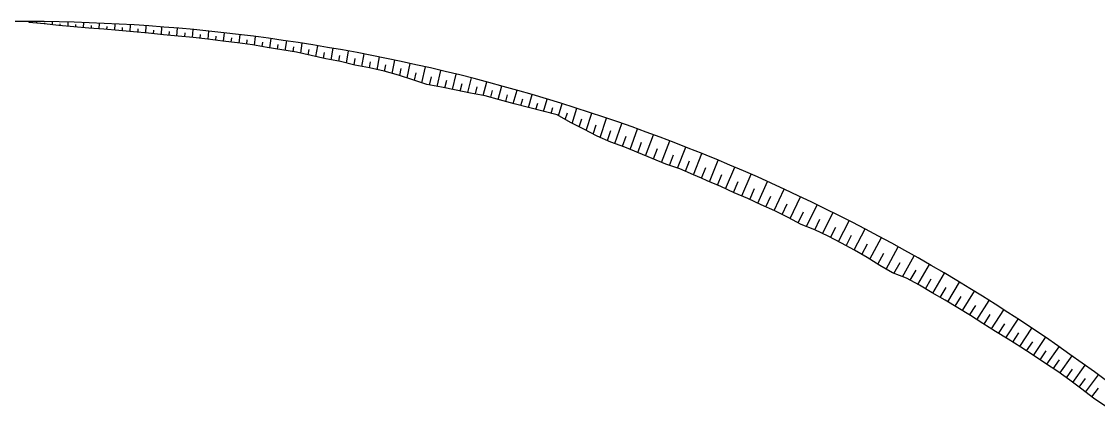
# Model space of a CAD drawing. Header units: metres. Extents: x 288738 to 324331, y 7399322 to 7465117.
# Drawn here: x 310861.6 to 311206.3, y 7432555 to 7432678.1 of the extents above; entities that cross this region are included whole.
import ezdxf

# ---------------------------------------------------------------- set-up
doc = ezdxf.new("R2010")
doc.units = ezdxf.units.M
doc.header["$LTSCALE"] = 10
doc.layers.add('F-HZ-CORREDOR', color=7, linetype='Continuous')
doc.layers.add('F-HZ-CORREDOR-FEAT', color=2, linetype='Continuous')

msp = doc.modelspace()

# ---------------------------------------------------------------- linework, layer by layer
at = {"layer": 'F-HZ-CORREDOR', "color": 10, "linetype": 'Continuous', "lineweight": -3}
for p, q in [((310866.528, 7432677.562, 717.396), (310866.531, 7432678.092, 716.866)), ((310871.505, 7432677.08, 717.847), (310871.517, 7432678.032, 716.894)), ((310864.038, 7432677.778, 717.184), (310864.038, 7432677.944, 717.018)), ((310869.019, 7432677.343, 717.609), (310869.022, 7432677.707, 717.245)), ((310873.992, 7432676.825, 718.073), (310874.002, 7432677.407, 717.491)), ((310876.483, 7432676.616, 718.235), (310876.512, 7432677.929, 716.922)), ((310878.974, 7432676.405, 718.395), (310878.993, 7432677.134, 717.666)), ((310881.464, 7432676.187, 718.546), (310881.513, 7432677.782, 716.95)), ((310883.955, 7432675.972, 718.688), (310883.985, 7432676.833, 717.826)), ((310886.446, 7432675.762, 718.81), (310886.518, 7432677.593, 716.978)), ((310888.938, 7432675.553, 718.922), (310888.98, 7432676.518, 717.956)), ((310891.429, 7432675.348, 719.019), (310891.526, 7432677.36, 717.004)), ((310893.919, 7432675.129, 719.119), (310893.975, 7432676.178, 718.068)), ((310896.409, 7432674.895, 719.223), (310896.533, 7432677.084, 717.031)), ((310898.899, 7432674.672, 719.304), (310898.968, 7432675.8, 718.174)), ((310901.389, 7432674.457, 719.369), (310901.541, 7432676.764, 717.057)), ((310903.878, 7432674.217, 719.445), (310903.961, 7432675.402, 718.257)), ((310906.365, 7432673.964, 719.527), (310906.546, 7432676.402, 717.082)), ((310908.854, 7432673.729, 719.575), (310908.951, 7432674.965, 718.335)), ((310911.343, 7432673.5, 719.612), (310911.551, 7432675.995, 717.108)), ((310916.317, 7432672.987, 719.703), (310916.552, 7432675.546, 717.132)), ((310921.291, 7432672.477, 719.746), (310921.55, 7432675.054, 717.157)), ((310913.83, 7432673.246, 719.657), (310913.941, 7432674.509, 718.388)), ((310918.804, 7432672.732, 719.725), (310918.927, 7432674.016, 718.435)), ((310923.77, 7432672.154, 719.815), (310923.908, 7432673.47, 718.492)), ((310926.249, 7432671.832, 719.881), (310926.543, 7432674.516, 717.18)), ((310928.73, 7432671.525, 719.912), (310928.884, 7432672.876, 718.552)), ((310931.21, 7432671.212, 719.946), (310931.533, 7432673.936, 717.204)), ((310933.687, 7432670.872, 719.991), (310933.856, 7432672.249, 718.603)), ((310936.16, 7432670.508, 720.053), (310936.517, 7432673.312, 717.227)), ((310938.623, 7432670.081, 720.164), (310938.814, 7432671.532, 718.701)), ((310941.089, 7432669.672, 720.251), (310941.494, 7432672.646, 717.249)), ((310946.028, 7432668.892, 720.346), (310946.469, 7432671.936, 717.271)), ((310950.944, 7432667.982, 720.532), (310951.436, 7432671.183, 717.293)), ((310943.561, 7432669.292, 720.293), (310943.772, 7432670.794, 718.776)), ((310948.492, 7432668.467, 720.414), (310948.723, 7432670.016, 718.848)), ((310953.385, 7432667.445, 720.693), (310953.65, 7432669.118, 718.998)), ((310955.827, 7432666.907, 720.841), (310956.393, 7432670.388, 717.314)), ((310958.268, 7432666.369, 720.982), (310958.57, 7432668.173, 719.153)), ((310960.723, 7432665.895, 721.042), (310961.35, 7432669.549, 717.335)), ((310965.615, 7432664.875, 721.209), (310966.3, 7432668.667, 717.355)), ((310970.489, 7432663.765, 721.424), (310971.244, 7432667.743, 717.375)), ((310963.182, 7432665.447, 721.07), (310963.505, 7432667.282, 719.208)), ((310968.041, 7432664.273, 721.374), (310968.406, 7432666.244, 719.369)), ((310972.939, 7432663.268, 721.46), (310973.328, 7432665.268, 719.422)), ((310975.377, 7432662.717, 721.531), (310976.184, 7432666.774, 717.394)), ((310977.814, 7432662.156, 721.61), (310978.233, 7432664.217, 719.507)), ((310980.228, 7432661.507, 721.761), (310981.113, 7432665.764, 717.413)), ((310985.019, 7432660.08, 722.172), (310986.024, 7432664.713, 717.432)), ((310982.636, 7432660.838, 721.929), (310983.105, 7432663.042, 719.676)), ((310987.397, 7432659.309, 722.424), (310987.936, 7432661.741, 719.932)), ((310989.763, 7432658.502, 722.697), (310990.921, 7432663.62, 717.449)), ((310994.617, 7432657.35, 722.739), (310995.825, 7432662.482, 717.467)), ((310999.518, 7432656.361, 722.568), (311000.726, 7432661.299, 717.484)), ((310992.16, 7432657.814, 722.841), (310992.766, 7432660.436, 720.15)), ((310997.07, 7432656.868, 722.647), (310997.673, 7432659.382, 720.061)), ((311001.97, 7432655.872, 722.46), (311002.57, 7432658.282, 719.977)), ((311004.424, 7432655.397, 722.328), (311005.612, 7432660.075, 717.501)), ((311009.343, 7432654.502, 721.974), (311010.478, 7432658.812, 717.517)), ((311014.166, 7432653.194, 722), (311015.341, 7432657.504, 717.533)), ((311006.882, 7432654.943, 722.161), (311007.465, 7432657.195, 719.835)), ((311011.763, 7432653.883, 721.955), (311012.336, 7432656.022, 719.74)), ((311016.578, 7432652.539, 721.995), (311017.174, 7432654.684, 719.768)), ((311018.993, 7432651.89, 721.979), (311020.195, 7432656.153, 717.549)), ((311023.817, 7432650.577, 721.923), (311025.037, 7432654.761, 717.565)), ((311021.405, 7432651.234, 721.952), (311022.011, 7432653.346, 719.754)), ((311026.243, 7432649.97, 721.823), (311026.846, 7432652.007, 719.698)), ((311028.667, 7432649.362, 721.721), (311029.861, 7432653.326, 717.581)), ((311031.089, 7432648.74, 721.616), (311031.678, 7432650.665, 719.603)), ((311033.463, 7432648.001, 721.632), (311034.66, 7432651.854, 717.597)), ((311035.634, 7432646.761, 722.17), (311036.32, 7432648.938, 719.887)), ((311037.82, 7432645.549, 722.672), (311039.362, 7432650.367, 717.613)), ((311040.053, 7432644.427, 723.059), (311040.893, 7432647.013, 720.34)), ((311042.281, 7432643.292, 723.453), (311044.104, 7432648.823, 717.629)), ((311046.742, 7432641.039, 724.188), (311048.844, 7432647.235, 717.645)), ((311044.496, 7432642.132, 723.861), (311045.483, 7432645.084, 720.749)), ((311051.485, 7432639.089, 724.501), (311053.74, 7432645.546, 717.661)), ((311056.36, 7432637.229, 724.639), (311058.716, 7432643.779, 717.678)), ((311049.097, 7432640.023, 724.394), (311050.194, 7432643.21, 721.023)), ((311053.944, 7432638.213, 724.52), (311055.088, 7432641.441, 721.095)), ((311061.337, 7432635.182, 724.871), (311063.829, 7432641.911, 717.696)), ((311058.833, 7432636.167, 724.807), (311060.053, 7432639.512, 721.247)), ((311063.9, 7432634.165, 724.94), (311065.173, 7432637.551, 721.322)), ((311066.434, 7432633.074, 725.069), (311069.055, 7432639.946, 717.714)), ((311071.535, 7432631.226, 724.97), (311074.179, 7432637.965, 717.731)), ((311068.962, 7432632.092, 725.088), (311070.291, 7432635.527, 721.405)), ((311074.083, 7432630.203, 724.992), (311075.423, 7432633.572, 721.366)), ((311076.606, 7432629.116, 725.075), (311079.348, 7432635.91, 717.749)), ((311081.727, 7432626.883, 725.219), (311084.583, 7432633.765, 717.767)), ((311079.189, 7432628.051, 725.1), (311080.579, 7432631.448, 721.429)), ((311086.902, 7432624.616, 725.318), (311089.857, 7432631.544, 717.786)), ((311084.317, 7432625.756, 725.268), (311085.77, 7432629.208, 721.522)), ((311089.485, 7432623.468, 725.366), (311090.988, 7432626.942, 721.581)), ((311092.088, 7432622.366, 725.343), (311095.116, 7432629.27, 717.804)), ((311097.261, 7432620.047, 725.382), (311100.366, 7432626.939, 717.823)), ((311094.69, 7432621.242, 725.333), (311096.217, 7432624.677, 721.573)), ((311102.432, 7432617.644, 725.444), (311105.624, 7432624.544, 717.841)), ((311099.846, 7432618.846, 725.418), (311101.421, 7432622.296, 721.625)), ((311105.035, 7432616.392, 725.487), (311106.656, 7432619.849, 721.669)), ((311107.619, 7432615.102, 725.563), (311110.924, 7432622.06, 717.86)), ((311112.833, 7432612.521, 725.649), (311116.238, 7432619.504, 717.879)), ((311110.178, 7432613.709, 725.727), (311111.881, 7432617.249, 721.798)), ((311117.99, 7432610.272, 725.403), (311121.346, 7432616.986, 717.898)), ((311115.448, 7432611.48, 725.446), (311117.121, 7432614.869, 721.667)), ((311123.012, 7432607.746, 725.413), (311126.431, 7432614.418, 717.916)), ((311120.515, 7432609.038, 725.384), (311122.204, 7432612.374, 721.646)), ((311125.523, 7432606.409, 725.462), (311127.258, 7432609.754, 721.694)), ((311128.025, 7432605.054, 725.521), (311131.551, 7432611.771, 717.935)), ((311130.572, 7432603.617, 725.61), (311132.37, 7432607.001, 721.777)), ((311133.086, 7432602.126, 725.752), (311136.781, 7432608.993, 717.954)), ((311138.273, 7432598.921, 726.108), (311142.204, 7432606.042, 717.974)), ((311135.643, 7432600.464, 726.01), (311137.568, 7432603.996, 721.987)), ((311143.501, 7432596.509, 725.689), (311147.288, 7432603.209, 717.993)), ((311140.812, 7432597.559, 726.081), (311142.787, 7432601.094, 722.032)), ((311148.453, 7432594.043, 725.398), (311152.15, 7432600.438, 718.011)), ((311146.012, 7432595.353, 725.465), (311147.864, 7432598.592, 721.734)), ((311150.853, 7432592.647, 725.408), (311152.718, 7432595.836, 721.714)), ((311153.241, 7432591.23, 725.435), (311157.011, 7432597.604, 718.03)), ((311155.624, 7432589.855, 725.408), (311157.515, 7432593.017, 721.724)), ((311158.001, 7432588.471, 725.384), (311161.796, 7432594.749, 718.048)), ((311162.695, 7432585.646, 725.371), (311166.533, 7432591.861, 718.066)), ((311160.359, 7432587.077, 725.363), (311162.264, 7432590.194, 721.71)), ((311167.347, 7432582.738, 725.399), (311171.25, 7432588.924, 718.084)), ((311165.02, 7432584.192, 725.396), (311166.959, 7432587.296, 721.736)), ((311171.976, 7432579.805, 725.41), (311175.935, 7432585.946, 718.102)), ((311169.668, 7432581.283, 725.401), (311171.633, 7432584.363, 721.747)), ((311176.564, 7432576.938, 725.335), (311180.531, 7432582.964, 718.12)), ((311174.264, 7432578.361, 725.391), (311176.25, 7432581.411, 721.751)), ((311178.81, 7432575.563, 725.254), (311180.782, 7432578.53, 721.691)), ((311181.059, 7432574.194, 725.159), (311184.973, 7432580.023, 718.138)), ((311183.241, 7432572.773, 725.125), (311185.2, 7432575.661, 721.636)), ((311185.417, 7432571.342, 725.101), (311189.342, 7432577.072, 718.155)), ((311187.56, 7432569.921, 725.065), (311189.523, 7432572.759, 721.614)), ((311189.701, 7432568.498, 725.028), (311193.626, 7432574.119, 718.172)), ((311193.904, 7432565.651, 724.959), (311197.829, 7432571.166, 718.189)), ((311191.807, 7432567.081, 724.989), (311193.768, 7432569.863, 721.585)), ((311198.032, 7432562.702, 724.971), (311202.003, 7432568.179, 718.206)), ((311195.982, 7432564.196, 724.946), (311197.951, 7432566.936, 721.572)), ((311202.133, 7432559.581, 725.095), (311206.216, 7432565.107, 718.223)), ((311200.081, 7432561.14, 725.041), (311202.097, 7432563.894, 721.628)), ((311204.17, 7432558.034, 725.138), (311206.234, 7432560.802, 721.685))]:
    msp.add_line(p, q, dxfattribs=at)
at = {"layer": 'F-HZ-CORREDOR-FEAT', "color": 2, "linetype": 'Continuous', "lineweight": -3}
for p, q in [((310864.014, 7432678.111), (310859.211, 7432678.108)), ((310864.014, 7432678.111), (310859.211, 7432678.108)), ((310868.816, 7432678.075), (310864.014, 7432678.111)), ((310868.816, 7432678.075), (310864.014, 7432678.111)), ((310868.816, 7432678.075), (310864.014, 7432678.111)), ((310873.618, 7432677.998), (310868.816, 7432678.075)), ((310873.618, 7432677.998), (310868.816, 7432678.075)), ((310873.618, 7432677.998), (310868.816, 7432678.075)), ((310878.419, 7432677.882), (310873.618, 7432677.998)), ((310878.419, 7432677.882), (310873.618, 7432677.998)), ((310878.419, 7432677.882), (310873.618, 7432677.998)), ((310868.81, 7432677.365), (310864.014, 7432677.78)), ((310873.599, 7432676.858), (310868.81, 7432677.365)), ((310878.383, 7432676.457), (310873.599, 7432676.858)), ((310883.162, 7432676.038), (310878.383, 7432676.457)), ((310883.219, 7432677.727), (310878.419, 7432677.882)), ((310883.219, 7432677.727), (310878.419, 7432677.882)), ((310883.219, 7432677.727), (310878.419, 7432677.882)), ((310887.937, 7432675.636), (310883.162, 7432676.038)), ((310888.017, 7432677.532), (310883.219, 7432677.727)), ((310888.017, 7432677.532), (310883.219, 7432677.727)), ((310888.017, 7432677.532), (310883.219, 7432677.727)), ((310892.709, 7432675.242), (310887.937, 7432675.636)), ((310892.813, 7432677.297), (310888.017, 7432677.532)), ((310892.813, 7432677.297), (310888.017, 7432677.532)), ((310892.813, 7432677.297), (310888.017, 7432677.532)), ((310897.476, 7432674.795), (310892.709, 7432675.242)), ((310897.607, 7432677.022), (310892.813, 7432677.297)), ((310897.607, 7432677.022), (310892.813, 7432677.297)), ((310897.607, 7432677.022), (310892.813, 7432677.297)), ((310902.242, 7432674.384), (310897.476, 7432674.795)), ((310902.398, 7432676.708), (310897.607, 7432677.022)), ((310902.398, 7432676.708), (310897.607, 7432677.022)), ((310902.398, 7432676.708), (310897.607, 7432677.022)), ((310907.187, 7432676.354), (310902.398, 7432676.708)), ((310907.187, 7432676.354), (310902.398, 7432676.708)), ((310907.187, 7432676.354), (310902.398, 7432676.708)), ((310911.972, 7432675.961), (310907.187, 7432676.354)), ((310911.972, 7432675.961), (310907.187, 7432676.354)), ((310911.972, 7432675.961), (310907.187, 7432676.354)), ((310916.754, 7432675.528), (310911.972, 7432675.961)), ((310916.754, 7432675.528), (310911.972, 7432675.961)), ((310916.754, 7432675.528), (310911.972, 7432675.961)), ((310921.532, 7432675.055), (310916.754, 7432675.528)), ((310921.532, 7432675.055), (310916.754, 7432675.528)), ((310921.532, 7432675.055), (310916.754, 7432675.528)), ((310926.306, 7432674.544), (310921.532, 7432675.055)), ((310926.306, 7432674.544), (310921.532, 7432675.055)), ((310926.306, 7432674.544), (310921.532, 7432675.055)), ((310907.002, 7432673.899), (310902.242, 7432674.384)), ((310911.763, 7432673.461), (310907.002, 7432673.899)), ((310916.518, 7432672.966), (310911.763, 7432673.461)), ((310921.273, 7432672.479), (310916.518, 7432672.966)), ((310926.014, 7432671.861), (310921.273, 7432672.479)), ((310930.756, 7432671.275), (310926.014, 7432671.861)), ((310931.076, 7432673.992), (310926.306, 7432674.544)), ((310931.076, 7432673.992), (310926.306, 7432674.544)), ((310931.076, 7432673.992), (310926.306, 7432674.544)), ((310935.49, 7432670.624), (310930.756, 7432671.275)), ((310935.84, 7432673.402), (310931.076, 7432673.992)), ((310935.84, 7432673.402), (310931.076, 7432673.992)), ((310935.84, 7432673.402), (310931.076, 7432673.992)), ((310940.6, 7432672.771), (310935.84, 7432673.402)), ((310940.6, 7432672.771), (310935.84, 7432673.402)), ((310940.6, 7432672.771), (310935.84, 7432673.402)), ((310945.354, 7432672.102), (310940.6, 7432672.771)), ((310945.354, 7432672.102), (310940.6, 7432672.771)), ((310945.354, 7432672.102), (310940.6, 7432672.771)), ((310950.102, 7432671.393), (310945.354, 7432672.102)), ((310950.102, 7432671.393), (310945.354, 7432672.102)), ((310950.102, 7432671.393), (310945.354, 7432672.102)), ((310954.844, 7432670.646), (310950.102, 7432671.393)), ((310954.844, 7432670.646), (310950.102, 7432671.393)), ((310954.844, 7432670.646), (310950.102, 7432671.393)), ((310940.201, 7432669.808), (310935.49, 7432670.624)), ((310944.922, 7432669.083), (310940.201, 7432669.808)), ((310949.629, 7432668.271), (310944.922, 7432669.083)), ((310954.3, 7432667.243), (310949.629, 7432668.271)), ((310959.58, 7432669.858), (310954.844, 7432670.646)), ((310959.58, 7432669.858), (310954.844, 7432670.646)), ((310959.58, 7432669.858), (310954.844, 7432670.646)), ((310964.309, 7432669.032), (310959.58, 7432669.858)), ((310964.309, 7432669.032), (310959.58, 7432669.858)), ((310964.309, 7432669.032), (310959.58, 7432669.858)), ((310969.031, 7432668.167), (310964.309, 7432669.032)), ((310969.031, 7432668.167), (310964.309, 7432669.032)), ((310969.031, 7432668.167), (310964.309, 7432669.032)), ((310973.745, 7432667.263), (310969.031, 7432668.167)), ((310973.745, 7432667.263), (310969.031, 7432668.167)), ((310973.745, 7432667.263), (310969.031, 7432668.167)), ((310958.966, 7432666.215), (310954.3, 7432667.243)), ((310963.658, 7432665.361), (310958.966, 7432666.215)), ((310968.296, 7432664.21), (310963.658, 7432665.361)), ((310972.968, 7432663.262), (310968.296, 7432664.21)), ((310978.452, 7432666.32), (310973.745, 7432667.263)), ((310978.452, 7432666.32), (310973.745, 7432667.263)), ((310978.452, 7432666.32), (310973.745, 7432667.263)), ((310983.151, 7432665.338), (310978.452, 7432666.32)), ((310983.151, 7432665.338), (310978.452, 7432666.32)), ((310983.151, 7432665.338), (310978.452, 7432666.32)), ((310987.841, 7432664.317), (310983.151, 7432665.338)), ((310987.841, 7432664.317), (310983.151, 7432665.338)), ((310987.841, 7432664.317), (310983.151, 7432665.338)), ((310992.523, 7432663.258), (310987.841, 7432664.317)), ((310992.523, 7432663.258), (310987.841, 7432664.317)), ((310992.523, 7432663.258), (310987.841, 7432664.317)), ((310977.617, 7432662.209), (310972.968, 7432663.262)), ((310982.226, 7432660.969), (310977.617, 7432662.209)), ((310986.783, 7432659.518), (310982.226, 7432660.969)), ((310997.196, 7432662.16), (310992.523, 7432663.258)), ((310997.196, 7432662.16), (310992.523, 7432663.258)), ((310997.196, 7432662.16), (310992.523, 7432663.258)), ((311001.86, 7432661.023), (310997.196, 7432662.16)), ((311001.86, 7432661.023), (310997.196, 7432662.16)), ((311001.86, 7432661.023), (310997.196, 7432662.16)), ((311006.514, 7432659.848), (311001.86, 7432661.023)), ((311006.514, 7432659.848), (311001.86, 7432661.023)), ((311006.514, 7432659.848), (311001.86, 7432661.023)), ((310991.312, 7432657.974), (310986.783, 7432659.518)), ((310995.99, 7432657.091), (310991.312, 7432657.974)), ((311011.158, 7432658.634), (311006.514, 7432659.848)), ((311011.158, 7432658.634), (311006.514, 7432659.848)), ((311011.158, 7432658.634), (311006.514, 7432659.848)), ((311015.792, 7432657.382), (311011.158, 7432658.634)), ((311015.792, 7432657.382), (311011.158, 7432658.634)), ((311015.792, 7432657.382), (311011.158, 7432658.634)), ((311020.415, 7432656.092), (311015.792, 7432657.382)), ((311020.415, 7432656.092), (311015.792, 7432657.382)), ((311020.415, 7432656.092), (311015.792, 7432657.382)), ((311000.651, 7432656.127), (310995.99, 7432657.091)), ((311005.331, 7432655.221), (311000.651, 7432656.127)), ((311010.032, 7432654.378), (311005.331, 7432655.221)), ((311014.611, 7432653.067), (311010.032, 7432654.378)), ((311025.027, 7432654.764), (311020.415, 7432656.092)), ((311025.027, 7432654.764), (311020.415, 7432656.092)), ((311025.027, 7432654.764), (311020.415, 7432656.092)), ((311029.629, 7432653.397), (311025.027, 7432654.764)), ((311029.629, 7432653.397), (311025.027, 7432654.764)), ((311029.629, 7432653.397), (311025.027, 7432654.764)), ((311019.211, 7432651.831), (311014.611, 7432653.067)), ((311023.807, 7432650.579), (311019.211, 7432651.831)), ((311028.434, 7432649.422), (311023.807, 7432650.579)), ((311034.218, 7432651.993), (311029.629, 7432653.397)), ((311034.218, 7432651.993), (311029.629, 7432653.397)), ((311034.218, 7432651.993), (311029.629, 7432653.397)), ((311038.796, 7432650.55), (311034.218, 7432651.993)), ((311038.796, 7432650.55), (311034.218, 7432651.993)), ((311038.796, 7432650.55), (311034.218, 7432651.993)), ((311043.362, 7432649.07), (311038.796, 7432650.55)), ((311043.362, 7432649.07), (311038.796, 7432650.55)), ((311043.362, 7432649.07), (311038.796, 7432650.55)), ((311033.054, 7432648.234), (311028.434, 7432649.422)), ((311037.287, 7432645.817), (311033.054, 7432648.234)), ((311047.916, 7432647.553), (311043.362, 7432649.07)), ((311047.916, 7432647.553), (311043.362, 7432649.07)), ((311047.916, 7432647.553), (311043.362, 7432649.07)), ((311052.457, 7432645.997), (311047.916, 7432647.553)), ((311052.457, 7432645.997), (311047.916, 7432647.553)), ((311052.457, 7432645.997), (311047.916, 7432647.553)), ((311041.586, 7432643.656), (311037.287, 7432645.817)), ((311045.848, 7432641.424), (311041.586, 7432643.656)), ((311056.984, 7432644.405), (311052.457, 7432645.997)), ((311056.984, 7432644.405), (311052.457, 7432645.997)), ((311056.984, 7432644.405), (311052.457, 7432645.997)), ((311061.499, 7432642.774), (311056.984, 7432644.405)), ((311061.499, 7432642.774), (311056.984, 7432644.405)), ((311061.499, 7432642.774), (311056.984, 7432644.405)), ((311050.218, 7432639.54), (311045.848, 7432641.424)), ((311065.999, 7432641.107), (311061.499, 7432642.774)), ((311065.999, 7432641.107), (311061.499, 7432642.774)), ((311065.999, 7432641.107), (311061.499, 7432642.774)), ((311070.486, 7432639.403), (311065.999, 7432641.107)), ((311070.486, 7432639.403), (311065.999, 7432641.107)), ((311070.486, 7432639.403), (311065.999, 7432641.107)), ((311054.686, 7432637.948), (311050.218, 7432639.54)), ((311059.05, 7432636.074), (311054.686, 7432637.948)), ((311074.959, 7432637.661), (311070.486, 7432639.403)), ((311074.959, 7432637.661), (311070.486, 7432639.403)), ((311074.959, 7432637.661), (311070.486, 7432639.403)), ((311079.417, 7432635.883), (311074.959, 7432637.661)), ((311079.417, 7432635.883), (311074.959, 7432637.661)), ((311079.417, 7432635.883), (311074.959, 7432637.661)), ((311063.467, 7432634.351), (311059.05, 7432636.074)), ((311067.823, 7432632.475), (311063.467, 7432634.351)), ((311081.991, 7432634.836), (311079.417, 7432635.883)), ((311081.991, 7432634.836), (311079.417, 7432635.883)), ((311081.991, 7432634.836), (311079.417, 7432635.883)), ((311083.86, 7432634.067), (311081.991, 7432634.836)), ((311083.86, 7432634.067), (311081.991, 7432634.836)), ((311083.86, 7432634.067), (311081.991, 7432634.836)), ((311088.288, 7432632.216), (311083.86, 7432634.067)), ((311088.288, 7432632.216), (311083.86, 7432634.067)), ((311088.288, 7432632.216), (311083.86, 7432634.067)), ((311072.319, 7432630.962), (311067.823, 7432632.475)), ((311076.674, 7432629.087), (311072.319, 7432630.962)), ((311092.701, 7432630.327), (311088.288, 7432632.216)), ((311092.701, 7432630.327), (311088.288, 7432632.216)), ((311092.701, 7432630.327), (311088.288, 7432632.216)), ((311097.097, 7432628.402), (311092.701, 7432630.327)), ((311097.097, 7432628.402), (311092.701, 7432630.327)), ((311097.097, 7432628.402), (311092.701, 7432630.327)), ((311079.21, 7432628.042), (311076.674, 7432629.087)), ((311081.017, 7432627.191), (311079.21, 7432628.042)), ((311085.362, 7432625.301), (311081.017, 7432627.191)), ((311101.478, 7432626.441), (311097.097, 7432628.402)), ((311101.478, 7432626.441), (311097.097, 7432628.402)), ((311101.478, 7432626.441), (311097.097, 7432628.402)), ((311105.843, 7432624.444), (311101.478, 7432626.441)), ((311105.843, 7432624.444), (311101.478, 7432626.441)), ((311105.843, 7432624.444), (311101.478, 7432626.441)), ((311089.691, 7432623.376), (311085.362, 7432625.301)), ((311094.056, 7432621.536), (311089.691, 7432623.376)), ((311110.19, 7432622.411), (311105.843, 7432624.444)), ((311110.19, 7432622.411), (311105.843, 7432624.444)), ((311110.19, 7432622.411), (311105.843, 7432624.444)), ((311098.352, 7432619.54), (311094.056, 7432621.536)), ((311102.647, 7432617.544), (311098.352, 7432619.54)), ((311114.521, 7432620.342), (311110.19, 7432622.411)), ((311114.521, 7432620.342), (311110.19, 7432622.411)), ((311114.521, 7432620.342), (311110.19, 7432622.411)), ((311118.835, 7432618.237), (311114.521, 7432620.342)), ((311118.835, 7432618.237), (311114.521, 7432620.342)), ((311118.835, 7432618.237), (311114.521, 7432620.342)), ((311106.914, 7432615.486), (311102.647, 7432617.544)), ((311123.131, 7432616.096), (311118.835, 7432618.237)), ((311123.131, 7432616.096), (311118.835, 7432618.237)), ((311123.131, 7432616.096), (311118.835, 7432618.237)), ((311127.409, 7432613.921), (311123.131, 7432616.096)), ((311127.409, 7432613.921), (311123.131, 7432616.096)), ((311127.409, 7432613.921), (311123.131, 7432616.096)), ((311111.078, 7432613.219), (311106.914, 7432615.486)), ((311115.49, 7432611.463), (311111.078, 7432613.219)), ((311131.669, 7432611.709), (311127.409, 7432613.921)), ((311131.669, 7432611.709), (311127.409, 7432613.921)), ((311131.669, 7432611.709), (311127.409, 7432613.921)), ((311119.767, 7432609.425), (311115.49, 7432611.463)), ((311123.975, 7432607.248), (311119.767, 7432609.425)), ((311135.911, 7432609.463), (311131.669, 7432611.709)), ((311135.911, 7432609.463), (311131.669, 7432611.709)), ((311135.911, 7432609.463), (311131.669, 7432611.709)), ((311140.134, 7432607.182), (311135.911, 7432609.463)), ((311140.134, 7432607.182), (311135.911, 7432609.463)), ((311140.134, 7432607.182), (311135.911, 7432609.463)), ((311128.14, 7432604.991), (311123.975, 7432607.248)), ((311144.338, 7432604.866), (311140.134, 7432607.182)), ((311144.338, 7432604.866), (311140.134, 7432607.182)), ((311144.338, 7432604.866), (311140.134, 7432607.182)), ((311132.265, 7432602.66), (311128.14, 7432604.991)), ((311136.247, 7432600.071), (311132.265, 7432602.66)), ((311148.523, 7432602.515), (311144.338, 7432604.866)), ((311148.523, 7432602.515), (311144.338, 7432604.866)), ((311148.523, 7432602.515), (311144.338, 7432604.866)), ((311152.689, 7432600.129), (311148.523, 7432602.515)), ((311152.689, 7432600.129), (311148.523, 7432602.515)), ((311152.689, 7432600.129), (311148.523, 7432602.515)), ((311140.362, 7432597.735), (311136.247, 7432600.071)), ((311156.834, 7432597.71), (311152.689, 7432600.129)), ((311156.834, 7432597.71), (311152.689, 7432600.129)), ((311156.834, 7432597.71), (311152.689, 7432600.129)), ((311144.816, 7432595.995), (311140.362, 7432597.735)), ((311148.993, 7432593.753), (311144.816, 7432595.995)), ((311160.96, 7432595.256), (311156.834, 7432597.71)), ((311160.96, 7432595.256), (311156.834, 7432597.71)), ((311160.96, 7432595.256), (311156.834, 7432597.71)), ((311153.066, 7432591.331), (311148.993, 7432593.753)), ((311165.065, 7432592.768), (311160.96, 7432595.256)), ((311165.065, 7432592.768), (311160.96, 7432595.256)), ((311165.065, 7432592.768), (311160.96, 7432595.256)), ((311169.149, 7432590.246), (311165.065, 7432592.768)), ((311169.149, 7432590.246), (311165.065, 7432592.768)), ((311169.149, 7432590.246), (311165.065, 7432592.768)), ((311157.17, 7432588.962), (311153.066, 7432591.331)), ((311161.25, 7432586.55), (311157.17, 7432588.962)), ((311173.212, 7432587.69), (311169.149, 7432590.246)), ((311173.212, 7432587.69), (311169.149, 7432590.246)), ((311173.212, 7432587.69), (311169.149, 7432590.246)), ((311165.268, 7432584.037), (311161.25, 7432586.55)), ((311177.255, 7432585.101), (311173.212, 7432587.69)), ((311177.255, 7432585.101), (311173.212, 7432587.69)), ((311177.255, 7432585.101), (311173.212, 7432587.69)), ((311181.275, 7432582.479), (311177.255, 7432585.101)), ((311181.275, 7432582.479), (311177.255, 7432585.101)), ((311181.275, 7432582.479), (311177.255, 7432585.101)), ((311169.288, 7432581.526), (311165.268, 7432584.037)), ((311173.279, 7432578.97), (311169.288, 7432581.526)), ((311185.274, 7432579.823), (311181.275, 7432582.479)), ((311185.274, 7432579.823), (311181.275, 7432582.479)), ((311185.274, 7432579.823), (311181.275, 7432582.479)), ((311177.311, 7432576.476), (311173.279, 7432578.97)), ((311189.251, 7432577.134), (311185.274, 7432579.823)), ((311189.251, 7432577.134), (311185.274, 7432579.823)), ((311189.251, 7432577.134), (311185.274, 7432579.823)), ((311181.364, 7432574.008), (311177.311, 7432576.476)), ((311193.206, 7432574.413), (311189.251, 7432577.134)), ((311193.206, 7432574.413), (311189.251, 7432577.134)), ((311193.206, 7432574.413), (311189.251, 7432577.134)), ((311185.327, 7432571.402), (311181.364, 7432574.008)), ((311189.281, 7432568.781), (311185.327, 7432571.402)), ((311197.138, 7432571.659), (311193.206, 7432574.413)), ((311197.138, 7432571.659), (311193.206, 7432574.413)), ((311197.138, 7432571.659), (311193.206, 7432574.413)), ((311201.047, 7432568.872), (311197.138, 7432571.659)), ((311201.047, 7432568.872), (311197.138, 7432571.659)), ((311201.047, 7432568.872), (311197.138, 7432571.659)), ((311193.217, 7432566.132), (311189.281, 7432568.781)), ((311204.934, 7432566.053), (311201.047, 7432568.872)), ((311204.934, 7432566.053), (311201.047, 7432568.872)), ((311204.934, 7432566.053), (311201.047, 7432568.872)), ((311197.104, 7432563.41), (311193.217, 7432566.132)), ((311208.796, 7432563.202), (311204.934, 7432566.053)), ((311208.796, 7432563.202), (311204.934, 7432566.053)), ((311208.796, 7432563.202), (311204.934, 7432566.053)), ((311200.878, 7432560.533), (311197.104, 7432563.41)), ((311204.656, 7432557.665), (311200.878, 7432560.533)), ((311208.588, 7432554.999), (311204.656, 7432557.665))]:
    msp.add_line(p, q, dxfattribs=at)

doc.saveas('drawing.dxf')
